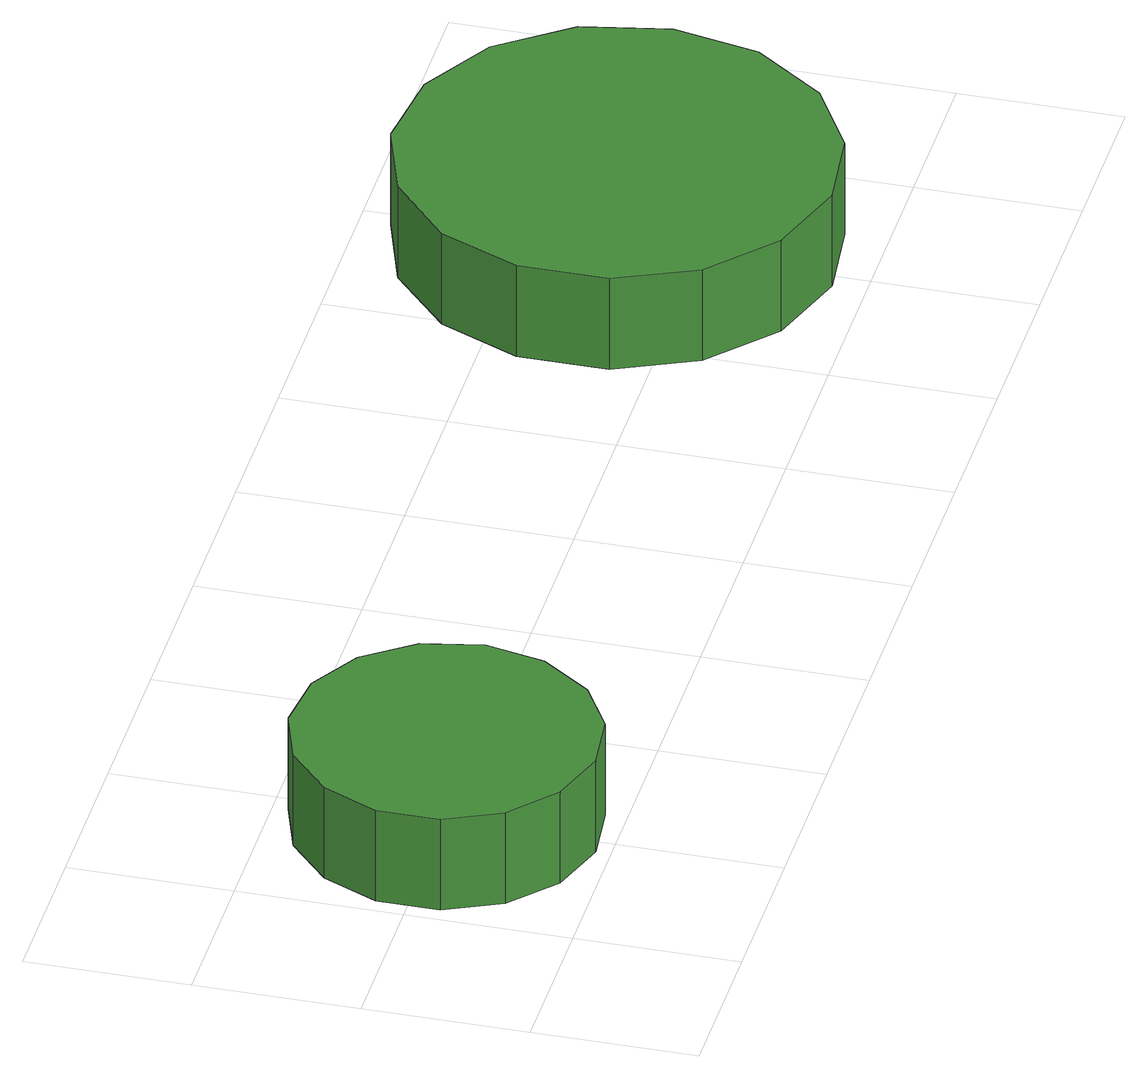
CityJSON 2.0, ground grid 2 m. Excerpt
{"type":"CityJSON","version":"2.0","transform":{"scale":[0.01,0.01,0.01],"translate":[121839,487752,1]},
"CityObjects":{
"tree1":{"type":"SolitaryVegetationObject","attributes":{"function":"something"},"geometry":[{"type":"MultiSurface","lod":"1","boundaries":[[[0,1,2,3,4,5,6,7,8,9,10,11,12,13,14]],[[15,16,17,18,19,20,21,22,23,24,25,26,27,28,29]],[[0,29,28,1]],[[1,28,27,2]],[[2,27,26,3]],[[3,26,25,4]],[[4,25,24,5]],[[5,24,23,6]],[[6,23,22,7]],[[7,22,21,8]],[[8,21,20,9]],[[9,20,19,10]],[[10,19,18,11]],[[11,18,17,12]],[[12,17,16,13]],[[13,16,15,14]],[[14,15,29,0]]]}]},
"tree2":{"type":"SolitaryVegetationObject","attributes":{"function":"something"},"geometry":[{"type":"MultiSurface","lod":"1","boundaries":[[[30,31,32,33,34,35,36,37,38,39,40,41,42,43,44]],[[45,46,47,48,49,50,51,52,53,54,55,56,57,58,59]],[[30,59,58,31]],[[31,58,57,32]],[[32,57,56,33]],[[33,56,55,34]],[[34,55,54,35]],[[35,54,53,36]],[[36,53,52,37]],[[37,52,51,38]],[[38,51,50,39]],[[39,50,49,40]],[[40,49,48,41]],[[41,48,47,42]],[[42,47,46,43]],[[43,46,45,44]],[[44,45,59,30]]]}]}
},
"vertices":[
[383,200,156],[367,274,156],[322,336,156],[257,374,156],[181,382,156],[109,358,156],[52,307,156],[21,238,156],[21,162,156],[52,93,156],[109,42,156],[181,18,156],[257,26,156],[322,64,156],[367,126,156],[367,126,31],[322,64,31],[257,26,31],[181,18,31],[109,42,31],[52,93,31],[21,162,31],[21,238,31],[52,307,31],[109,358,31],[181,382,31],[257,374,31],[322,336,31],[367,274,31],[383,200,31],
[1662,300,161],[1640,407,161],[1575,495,161],[1481,549,161],[1373,561,161],[1269,527,161],[1188,454,161],[1144,355,161],[1144,245,161],[1188,146,161],[1269,73,161],[1373,39,161],[1481,51,161],[1575,105,161],[1640,193,161],[1640,193,36],[1575,105,36],[1481,51,36],[1373,39,36],[1269,73,36],[1188,146,36],[1144,245,36],[1144,355,36],[1188,454,36],[1269,527,36],[1373,561,36],[1481,549,36],[1575,495,36],[1640,407,36],[1662,300,36]
]}
